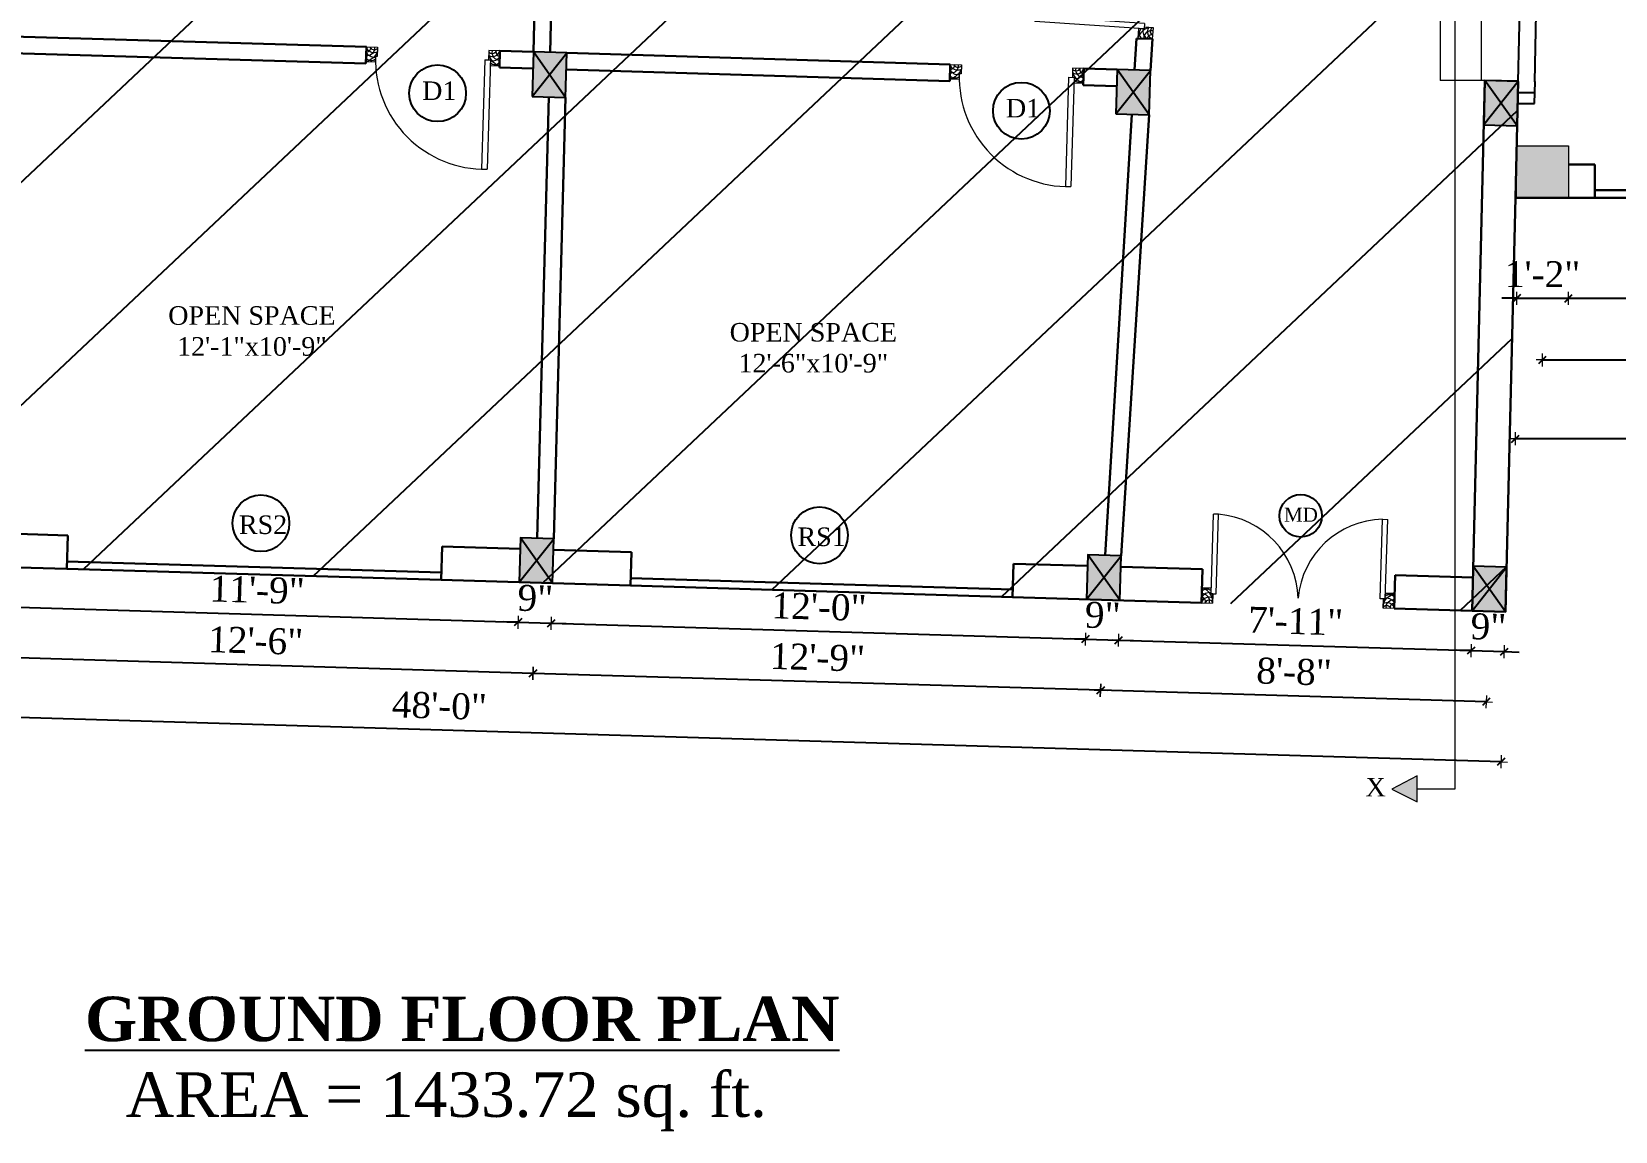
# Model space of a CAD drawing. Header units: inches. Extents: x 4069 to 291496, y -47643 to 12535.
# Drawn here: x 118647.7 to 119074.5, y -27512.4 to -27216.1 of the extents above; entities that cross this region are included whole.
import ezdxf

# ---------------------------------------------------------------- set-up
doc = ezdxf.new("R2010")
doc.units = ezdxf.units.IN
doc.header["$LTSCALE"] = 5
doc.header["$MEASUREMENT"] = 0
for name, color, linetype, lineweight in [('A-WALL', 7, 'Continuous', 9), ('Dimension', 7, 'Continuous', 18), ('DOOR', 62, 'Continuous', 0)]:
    doc.layers.add(name, color=color, linetype=linetype, lineweight=lineweight)
doc.layers.add('dim line', color=7, linetype='Continuous', lineweight=15, true_color=0xfab2b2)
doc.layers.add('TEXT', color=6, linetype='Continuous')
doc.layers.add('WALL', color=7, linetype='Continuous')
doc.styles.add('ordinary', font='times.ttf')
doc.dimstyles.new('Copy of 96', dxfattribs={"dimtxt": 7, "dimasz": 4, "dimexe": 0.5, "dimexo": 0.5, "dimgap": 3, "dimtad": 1, "dimdec": 1, "dimzin": 11, "dimdsep": 46, "dimlunit": 4, "dimtxsty": 'ordinary', "dimblk": 'OBLIQUE', "dimcen": 0.09, "dimse1": 1, "dimse2": 1, "dimclrt": 6, "dimazin": 0, "dimtfac": 1, "dimtdec": 1, "dimtix": 1, "dimtmove": 2, "dimatfit": 3, "dimldrblk": 'leader', "dimfxl": 0.5, "dimfxlon": 1, "dimtolj": 1, "dimtzin": 0, "dimarcsym": 0})

# ---------------------------------------------------------------- blocks, each defined once
blk = doc.blocks.new('C1a')
at = {"color": 1, "ltscale": 5}
for p, q in [((18657.75, 4625.76), (18648.75, 4625.76)), ((18648.75, 4625.76), (18648.82, 4613.76)), ((18657.82, 4613.76), (18657.75, 4625.76)), ((18648.82, 4613.76), (18657.82, 4613.76))]:
    blk.add_line(p, q, dxfattribs=at)
blk = doc.blocks.new('A$C27B36B59')
at = {"layer": 'DOOR'}
for p, q in [((0, 4), (0, 0)), ((2.5, 4), (0, 4)), ((0, 0), (3, 0)), ((2.5, 2.5), (2.5, 4)), ((3, 2.5), (2.5, 2.5)), ((3, 0), (3, 2.5))]:
    blk.add_line(p, q, dxfattribs=at)
for centre, radius, start, end in [((-1.4, -0.54), 4.75, 22.1411, 72.838), ((1.34, 2.09), 1.64, 45.138, 144.8948), ((2.21, 0.3), 2.49, 83.3149, 152.658), ((0.13, 0.37), 2.05, 349.4875, 93.6805), ((1.96, -0.47), 2.01, 58.7447, 166.495), ((-0.06, 0.32), 1.13, 343.542, 86.947), ((2.08, -0.4), 1.17, 38.2816, 160.1519)]:
    blk.add_arc(centre, radius, start, end, dxfattribs=at)
blk = doc.blocks.new('D2')
at = {"layer": 'DOOR'}
for p, q in [((74473.95, 24047.59), (74473.95, 24018.09)), ((74473.95, 24047.59), (74475.45, 24047.59)), ((74475.45, 24047.59), (74475.45, 24018.13))]:
    blk.add_line(p, q, dxfattribs=at)
blk.add_arc((74473.95, 24047.59), 29.5, 180, 272.9146, dxfattribs=at)
at = {"layer": 'DOOR', "xscale": -1, "rotation": 180}
blk.add_blockref('A$C27B36B59', (74441.95, 24050.09), dxfattribs=at)
at = {"layer": 'DOOR', "rotation": 180}
blk.add_blockref('A$C27B36B59', (74477.95, 24050.09), dxfattribs=at)
blk = doc.blocks.new('x-x')
at = {"ltscale": 5}
for points in [[(11364.03, -701.52), (11364.03, -694.51), (11357.15, -698.09)], [(11364.03, -1135.52), (11364.03, -1128.51), (11357.15, -1132.09)]]:
    blk.add_hatch(color=256, dxfattribs=at).paths.add_polyline_path(points)
for p, q in [((11364.03, -694.51), (11357.15, -698.09)), ((11364.03, -701.52), (11364.03, -694.51)), ((11357.15, -698.09), (11364.03, -701.52)), ((11374.13, -698.09), (11364.03, -698.09)), ((11374.13, -698.09), (11374.13, -1132.09)), ((11364.03, -1128.51), (11357.15, -1132.09)), ((11364.03, -1135.52), (11364.03, -1128.51)), ((11357.15, -1132.09), (11364.03, -1135.52)), ((11374.13, -1132.09), (11364.03, -1132.09))]:
    blk.add_line(p, q, dxfattribs=at)
at = {"layer": 'A-WALL', "color": 1, "ltscale": 5}
blk.add_line((11374.13, -1120.09), (11374.13, -1132.09), dxfattribs=at)
at = {"layer": 'TEXT', "style": 'ordinary'}
for p in [(11350.08, -700.97), (11350.08, -1134.1)]:
    blk.add_text('X', height=5, dxfattribs=at).set_placement(p)
blk = doc.blocks.new('oblique')
at = {"color": 0, "lineweight": -2}
blk.add_line((0.25, 0.25), (-0.25, -0.25), dxfattribs=at)
at = {"layer": 'dim line', "lineweight": 9}
for p, q in [((-0.4375, 0), (0.4375, 0)), ((0, 0.4375), (0, -0.4375))]:
    blk.add_line(p, q, dxfattribs=at)
blk = doc.blocks.new('*D5489')
at = {"layer": 'A-WALL', "color": 0, "lineweight": -2, "ltscale": 50, "transparency": 16777216}
blk.add_line((119039.71, -27396.67), (118935.76, -27393.56), dxfattribs=at)
at = {"layer": 'Defpoints', "color": 0, "ltscale": 50, "transparency": 16777216}
for p in [(118936.49, -27369.16), (119040.44, -27372.26), (118935.76, -27393.56)]:
    blk.add_point(p, dxfattribs=at)
at = {"layer": 'A-WALL', "color": 0, "lineweight": -2, "ltscale": 50, "transparency": 16777216, "xscale": 4, "yscale": 4, "zscale": 4}
for p, rotation in [((118935.76, -27393.56), 178.2899854281403), ((119039.71, -27396.67), 358.2899854281403)]:
    blk.add_blockref('oblique', p, dxfattribs=dict(at, rotation=rotation))
at = {"layer": 'A-WALL', "color": 6, "ltscale": 50, "transparency": 16777216, "insert": (118987.93, -27388.56), "char_height": 7, "attachment_point": 5, "rotation": 358.29, "style": 'ordinary'}
blk.add_mtext('\\A1;8\'-8"', dxfattribs=at)
blk = doc.blocks.new('_OBLIQUE')
at = {"color": 0, "linetype": 'ByBlock'}
blk.add_line((-0.5, -0.5), (0.5, 0.5), dxfattribs=at)
blk = doc.blocks.new('leader')
at = {"layer": 'Dimension'}
for p, q in [((0, -4.33), (0, 4.33)), ((-4.42, 0), (4.42, 0))]:
    blk.add_line(p, q, dxfattribs=at)
blk = doc.blocks.new('*D5490')
at = {"layer": 'A-WALL', "color": 0, "lineweight": -2, "ltscale": 50, "transparency": 16777216}
blk.add_line((118935.76, -27393.56), (118782.83, -27389), dxfattribs=at)
at = {"layer": 'Defpoints', "color": 0, "ltscale": 50, "transparency": 16777216}
for p in [(118783.56, -27364.6), (118936.49, -27369.16), (118782.83, -27389)]:
    blk.add_point(p, dxfattribs=at)
at = {"layer": 'A-WALL', "color": 0, "lineweight": -2, "ltscale": 50, "transparency": 16777216, "xscale": 4, "yscale": 4, "zscale": 4}
for p, rotation in [((118782.83, -27389), 178.2899854281424), ((118935.76, -27393.56), 358.2899854281424)]:
    blk.add_blockref('oblique', p, dxfattribs=dict(at, rotation=rotation))
at = {"layer": 'A-WALL', "color": 6, "ltscale": 50, "transparency": 16777216, "insert": (118859.49, -27384.71), "char_height": 7, "attachment_point": 5, "rotation": 358.29, "style": 'ordinary'}
blk.add_mtext('\\A1;12\'-9"', dxfattribs=at)
blk = doc.blocks.new('*D5491')
at = {"layer": 'A-WALL', "color": 0, "lineweight": -2, "ltscale": 50, "transparency": 16777216}
blk.add_line((118782.83, -27389), (118632.89, -27384.52), dxfattribs=at)
at = {"layer": 'Defpoints', "color": 0, "ltscale": 50, "transparency": 16777216}
for p in [(118633.62, -27360.12), (118783.56, -27364.6), (118632.89, -27384.52)]:
    blk.add_point(p, dxfattribs=at)
at = {"layer": 'A-WALL', "color": 0, "lineweight": -2, "ltscale": 50, "transparency": 16777216, "xscale": 4, "yscale": 4, "zscale": 4}
for p, rotation in [((118632.89, -27384.52), 178.2899854281424), ((118782.83, -27389), 358.2899854281424)]:
    blk.add_blockref('oblique', p, dxfattribs=dict(at, rotation=rotation))
at = {"layer": 'A-WALL', "color": 6, "ltscale": 50, "transparency": 16777216, "insert": (118708.06, -27380.2), "char_height": 7, "attachment_point": 5, "rotation": 358.29, "style": 'ordinary'}
blk.add_mtext('\\A1;12\'-6"', dxfattribs=at)
blk = doc.blocks.new('*D5472')
at = {"layer": 'A-WALL', "color": 0, "lineweight": -2, "ltscale": 50, "transparency": 16777216}
blk.add_line((119043.73, -27412.84), (118470.99, -27395.75), dxfattribs=at)
at = {"layer": 'Defpoints', "color": 0, "ltscale": 50, "transparency": 16777216}
for p in [(118472.19, -27355.3), (119044.94, -27372.4), (118470.99, -27395.75)]:
    blk.add_point(p, dxfattribs=at)
at = {"layer": 'A-WALL', "color": 0, "lineweight": -2, "ltscale": 50, "transparency": 16777216, "xscale": 4, "yscale": 4, "zscale": 4}
for p, rotation in [((118470.99, -27395.75), 178.2899854281424), ((119043.73, -27412.84), 358.2899854281424)]:
    blk.add_blockref('oblique', p, dxfattribs=dict(at, rotation=rotation))
at = {"layer": 'A-WALL', "color": 6, "ltscale": 50, "transparency": 16777216, "insert": (118757.56, -27397.74), "char_height": 7, "attachment_point": 5, "rotation": 358.29, "style": 'ordinary'}
blk.add_mtext('\\A1;48\'-0"', dxfattribs=at)
blk = doc.blocks.new('*D5498')
at = {"layer": 'A-WALL', "color": 0, "lineweight": -2, "ltscale": 50, "transparency": 16777216}
blk.add_line((118650.75, -27017.05), (118534.26, -27208.66), dxfattribs=at)
at = {"layer": 'Defpoints', "color": 0, "ltscale": 50, "transparency": 16777216}
for p in [(118670.53, -27029.07), (118534.26, -27208.66), (118554.04, -27220.68)]:
    blk.add_point(p, dxfattribs=at)
at = {"layer": 'A-WALL', "color": 0, "lineweight": -2, "ltscale": 50, "transparency": 16777216, "xscale": 4, "yscale": 4, "zscale": 4}
for p, rotation in [((118650.75, -27017.05), 58.70147092240802), ((118534.26, -27208.66), 238.701470922408)]:
    blk.add_blockref('oblique', p, dxfattribs=dict(at, rotation=rotation))
at = {"layer": 'A-WALL', "color": 6, "ltscale": 50, "transparency": 16777216, "insert": (118586.9, -27109.44), "char_height": 7, "attachment_point": 5, "rotation": 58.7015, "style": 'ordinary'}
blk.add_mtext('\\A1;18\'-8"', dxfattribs=at)
blk = doc.blocks.new('*D5473')
at = {"layer": 'A-WALL', "color": 0, "lineweight": -2, "ltscale": 50, "transparency": 16777216}
blk.add_line((118438.42, -27334.77), (118640.34, -27002.64), dxfattribs=at)
at = {"layer": 'Defpoints', "color": 0, "ltscale": 50, "transparency": 16777216}
for p in [(118640.34, -27002.64), (118674.12, -27023.18), (118472.19, -27355.3)]:
    blk.add_point(p, dxfattribs=at)
at = {"layer": 'A-WALL', "color": 0, "lineweight": -2, "ltscale": 50, "transparency": 16777216, "xscale": 4, "yscale": 4, "zscale": 4}
for p, rotation in [((118640.34, -27002.64), 58.70147092240928), ((118438.42, -27334.77), 238.7014709224093)]:
    blk.add_blockref('oblique', p, dxfattribs=dict(at, rotation=rotation))
at = {"layer": 'A-WALL', "color": 6, "ltscale": 50, "transparency": 16777216, "insert": (118533.77, -27165.3), "char_height": 7, "attachment_point": 5, "rotation": 58.7015, "style": 'ordinary'}
blk.add_mtext('\\A1;32\'-5"', dxfattribs=at)
blk = doc.blocks.new('*D5478')
at = {"layer": 'A-WALL', "color": 0, "lineweight": -2, "ltscale": 50, "transparency": 16777216}
blk.add_line((118637.8, -27371.01), (118778.74, -27375.22), dxfattribs=at)
at = {"layer": 'Defpoints', "color": 0, "ltscale": 50, "transparency": 16777216}
for p in [(118638.12, -27360.25), (118779.06, -27364.46), (118778.74, -27375.22)]:
    blk.add_point(p, dxfattribs=at)
at = {"layer": 'A-WALL', "color": 0, "lineweight": -2, "ltscale": 50, "transparency": 16777216, "xscale": 4, "yscale": 4, "zscale": 4}
for p, rotation in [((118637.8, -27371.01), 178.2899854281424), ((118778.74, -27375.22), 358.2899854281424)]:
    blk.add_blockref('oblique', p, dxfattribs=dict(at, rotation=rotation))
at = {"layer": 'A-WALL', "color": 6, "ltscale": 50, "transparency": 16777216, "insert": (118708.46, -27366.54), "char_height": 7, "attachment_point": 5, "rotation": 358.29, "style": 'ordinary'}
blk.add_mtext('\\A1;11\'-9"', dxfattribs=at)
blk = doc.blocks.new('*D5468')
at = {"layer": 'A-WALL', "color": 0, "lineweight": -2, "ltscale": 50, "transparency": 16777216}
for p, q in [((118778.74, -27375.22), (118774.74, -27375.1)), ((118778.74, -27375.22), (118787.73, -27375.48)), ((118787.73, -27375.48), (118791.73, -27375.6))]:
    blk.add_line(p, q, dxfattribs=at)
at = {"layer": 'Defpoints', "color": 0, "ltscale": 50, "transparency": 16777216}
for p in [(118779.06, -27364.46), (118788.05, -27364.73), (118787.73, -27375.48)]:
    blk.add_point(p, dxfattribs=at)
at = {"layer": 'A-WALL', "color": 0, "lineweight": -2, "ltscale": 50, "transparency": 16777216, "xscale": 4, "yscale": 4, "zscale": 4}
for p, rotation in [((118778.74, -27375.22), 358.2899854281424), ((118787.73, -27375.48), 178.2899854281424)]:
    blk.add_blockref('oblique', p, dxfattribs=dict(at, rotation=rotation))
at = {"layer": 'A-WALL', "color": 6, "ltscale": 50, "transparency": 16777216, "insert": (118783.43, -27368.78), "char_height": 7, "attachment_point": 5, "rotation": 358.29, "style": 'ordinary'}
blk.add_mtext('\\A1;9"', dxfattribs=at)
blk = doc.blocks.new('*D5469')
at = {"layer": 'A-WALL', "color": 0, "lineweight": -2, "ltscale": 50, "transparency": 16777216}
blk.add_line((118787.73, -27375.48), (118931.67, -27379.78), dxfattribs=at)
at = {"layer": 'Defpoints', "color": 0, "ltscale": 50, "transparency": 16777216}
for p in [(118788.05, -27364.73), (118931.99, -27369.03), (118931.67, -27379.78)]:
    blk.add_point(p, dxfattribs=at)
at = {"layer": 'A-WALL', "color": 0, "lineweight": -2, "ltscale": 50, "transparency": 16777216, "xscale": 4, "yscale": 4, "zscale": 4}
for p, rotation in [((118787.73, -27375.48), 178.2899854281424), ((118931.67, -27379.78), 358.2899854281424)]:
    blk.add_blockref('oblique', p, dxfattribs=dict(at, rotation=rotation))
at = {"layer": 'A-WALL', "color": 6, "ltscale": 50, "transparency": 16777216, "insert": (118859.9, -27371.07), "char_height": 7, "attachment_point": 5, "rotation": 358.29, "style": 'ordinary'}
blk.add_mtext('\\A1;12\'-0"', dxfattribs=at)
blk = doc.blocks.new('*D5470')
at = {"layer": 'A-WALL', "color": 0, "lineweight": -2, "ltscale": 50, "transparency": 16777216}
for p, q in [((118931.67, -27379.78), (118927.67, -27379.66)), ((118931.67, -27379.78), (118940.66, -27380.05)), ((118940.66, -27380.05), (118944.66, -27380.17))]:
    blk.add_line(p, q, dxfattribs=at)
at = {"layer": 'Defpoints', "color": 0, "ltscale": 50, "transparency": 16777216}
for p in [(118931.99, -27369.03), (118940.99, -27369.3), (118940.66, -27380.05)]:
    blk.add_point(p, dxfattribs=at)
at = {"layer": 'A-WALL', "color": 0, "lineweight": -2, "ltscale": 50, "transparency": 16777216, "xscale": 4, "yscale": 4, "zscale": 4}
for p, rotation in [((118931.67, -27379.78), 358.2899854281424), ((118940.66, -27380.05), 178.2899854281424)]:
    blk.add_blockref('oblique', p, dxfattribs=dict(at, rotation=rotation))
at = {"layer": 'A-WALL', "color": 6, "ltscale": 50, "transparency": 16777216, "insert": (118936.36, -27373.35), "char_height": 7, "attachment_point": 5, "rotation": 358.29, "style": 'ordinary'}
blk.add_mtext('\\A1;9"', dxfattribs=at)
blk = doc.blocks.new('*D5471')
at = {"layer": 'A-WALL', "color": 0, "lineweight": -2, "ltscale": 50, "transparency": 16777216}
blk.add_line((118940.66, -27380.05), (119035.62, -27382.88), dxfattribs=at)
at = {"layer": 'Defpoints', "color": 0, "ltscale": 50, "transparency": 16777216}
for p in [(118940.99, -27369.3), (119035.94, -27372.13), (119035.62, -27382.88)]:
    blk.add_point(p, dxfattribs=at)
at = {"layer": 'A-WALL', "color": 0, "lineweight": -2, "ltscale": 50, "transparency": 16777216, "xscale": 4, "yscale": 4, "zscale": 4}
for p, rotation in [((118940.66, -27380.05), 178.2899854281424), ((119035.62, -27382.88), 358.2899854281424)]:
    blk.add_blockref('oblique', p, dxfattribs=dict(at, rotation=rotation))
at = {"layer": 'A-WALL', "color": 6, "ltscale": 50, "transparency": 16777216, "insert": (118988.34, -27374.9), "char_height": 7, "attachment_point": 5, "rotation": 358.29, "style": 'ordinary'}
blk.add_mtext('\\A1;7\'-11"', dxfattribs=at)
blk = doc.blocks.new('*D5488')
at = {"layer": 'A-WALL', "color": 0, "lineweight": -2, "ltscale": 50, "transparency": 16777216}
for p, q in [((119035.62, -27382.88), (119031.62, -27382.76)), ((119035.62, -27382.88), (119044.62, -27383.15)), ((119044.62, -27383.15), (119048.62, -27383.27))]:
    blk.add_line(p, q, dxfattribs=at)
at = {"layer": 'Defpoints', "color": 0, "ltscale": 50, "transparency": 16777216}
for p in [(119035.94, -27372.13), (119044.94, -27372.4), (119044.62, -27383.15)]:
    blk.add_point(p, dxfattribs=at)
at = {"layer": 'A-WALL', "color": 0, "lineweight": -2, "ltscale": 50, "transparency": 16777216, "xscale": 4, "yscale": 4, "zscale": 4}
for p, rotation in [((119035.62, -27382.88), 358.2899854281424), ((119044.62, -27383.15), 178.2899854281424)]:
    blk.add_blockref('oblique', p, dxfattribs=dict(at, rotation=rotation))
at = {"layer": 'A-WALL', "color": 6, "ltscale": 50, "transparency": 16777216, "insert": (119040.32, -27376.45), "char_height": 7, "attachment_point": 5, "rotation": 358.29, "style": 'ordinary'}
blk.add_mtext('\\A1;9"', dxfattribs=at)
blk = doc.blocks.new('*D5519')
at = {"layer": 'A-WALL', "color": 0, "lineweight": -2, "ltscale": 50, "transparency": 16777216}
for p, q in [((119047.92, -27287.91), (119043.92, -27287.91)), ((119047.92, -27287.91), (119061.92, -27287.91)), ((119061.92, -27287.91), (119065.92, -27287.91))]:
    blk.add_line(p, q, dxfattribs=at)
at = {"layer": 'Defpoints', "color": 0, "ltscale": 50, "transparency": 16777216}
for p in [(119047.92, -27260.81), (119061.92, -27260.81), (119061.92, -27287.91)]:
    blk.add_point(p, dxfattribs=at)
at = {"layer": 'A-WALL', "color": 0, "lineweight": -2, "ltscale": 50, "transparency": 16777216, "xscale": 4, "yscale": 4, "zscale": 4}
blk.add_blockref('oblique', (119047.92, -27287.91), dxfattribs=at)
at = {"layer": 'A-WALL', "color": 0, "lineweight": -2, "ltscale": 50, "transparency": 16777216, "xscale": 4, "yscale": 4, "zscale": 4, "rotation": 180}
blk.add_blockref('oblique', (119061.92, -27287.91), dxfattribs=at)
at = {"layer": 'A-WALL', "color": 6, "ltscale": 50, "transparency": 16777216, "insert": (119054.92, -27281.41), "char_height": 7, "attachment_point": 5, "style": 'ordinary'}
blk.add_mtext('\\A1;1\'-2"', dxfattribs=at)
blk = doc.blocks.new('*D5520')
at = {"layer": 'A-WALL', "color": 0, "lineweight": -2, "ltscale": 5, "transparency": 16777216}
blk.add_line((119061.92, -27287.91), (119172.13, -27287.91), dxfattribs=at)
at = {"layer": 'Defpoints', "color": 0, "ltscale": 5, "transparency": 16777216}
for p in [(119061.92, -27260.81), (119172.13, -27260.81), (119172.13, -27287.91)]:
    blk.add_point(p, dxfattribs=at)
at = {"layer": 'A-WALL', "color": 0, "lineweight": -2, "ltscale": 5, "transparency": 16777216, "xscale": 4, "yscale": 4, "zscale": 4, "rotation": 180}
blk.add_blockref('oblique', (119061.92, -27287.91), dxfattribs=at)
at = {"layer": 'A-WALL', "color": 0, "lineweight": -2, "ltscale": 5, "transparency": 16777216, "xscale": 4, "yscale": 4, "zscale": 4}
blk.add_blockref('oblique', (119172.13, -27287.91), dxfattribs=at)
at = {"layer": 'A-WALL', "color": 6, "ltscale": 5, "transparency": 16777216, "insert": (119117.02, -27281.34), "char_height": 7, "attachment_point": 5, "style": 'ordinary'}
blk.add_mtext('\\A1;9\'-2"', dxfattribs=at)
blk = doc.blocks.new('*D5515')
at = {"layer": 'A-WALL', "color": 0, "lineweight": -2, "ltscale": 5, "transparency": 16777216}
blk.add_line((119054.92, -27304.5), (119179.13, -27304.5), dxfattribs=at)
at = {"layer": 'Defpoints', "color": 0, "ltscale": 5, "transparency": 16777216}
for p in [(119054.92, -27253.81), (119179.13, -27253.81), (119179.13, -27304.5)]:
    blk.add_point(p, dxfattribs=at)
at = {"layer": 'A-WALL', "color": 0, "lineweight": -2, "ltscale": 5, "transparency": 16777216, "xscale": 4, "yscale": 4, "zscale": 4, "rotation": 180}
blk.add_blockref('oblique', (119054.92, -27304.5), dxfattribs=at)
at = {"layer": 'A-WALL', "color": 0, "lineweight": -2, "ltscale": 5, "transparency": 16777216, "xscale": 4, "yscale": 4, "zscale": 4}
blk.add_blockref('oblique', (119179.13, -27304.5), dxfattribs=at)
at = {"layer": 'A-WALL', "color": 6, "ltscale": 5, "transparency": 16777216, "insert": (119117.02, -27297.94), "char_height": 7, "attachment_point": 5, "style": 'ordinary'}
blk.add_mtext('\\A1;10\'-4"', dxfattribs=at)
blk = doc.blocks.new('*D5518')
at = {"layer": 'A-WALL', "color": 0, "lineweight": -2, "ltscale": 5, "transparency": 16777216}
blk.add_line((119414.06, -27325.78), (119047.58, -27325.78), dxfattribs=at)
at = {"layer": 'Defpoints', "color": 0, "ltscale": 5, "transparency": 16777216}
for p in [(119047.58, -27260.81), (119414.06, -27260.81), (119047.58, -27325.78)]:
    blk.add_point(p, dxfattribs=at)
at = {"layer": 'A-WALL', "color": 0, "lineweight": -2, "ltscale": 5, "transparency": 16777216, "xscale": 4, "yscale": 4, "zscale": 4, "rotation": 180}
blk.add_blockref('oblique', (119047.58, -27325.78), dxfattribs=at)
at = {"layer": 'A-WALL', "color": 0, "lineweight": -2, "ltscale": 5, "transparency": 16777216, "xscale": 4, "yscale": 4, "zscale": 4}
blk.add_blockref('oblique', (119414.06, -27325.78), dxfattribs=at)
at = {"layer": 'A-WALL', "color": 6, "ltscale": 5, "transparency": 16777216, "insert": (119230.82, -27319.22), "char_height": 7, "attachment_point": 5, "style": 'ordinary'}
blk.add_mtext('\\A1;30\'-6"', dxfattribs=at)
blk = doc.blocks.new('*D5542')
at = {"layer": 'A-WALL', "color": 0, "lineweight": -2, "ltscale": 5, "transparency": 16777216}
blk.add_line((119476.57, -27260.81), (119476.57, -27360.4), dxfattribs=at)
at = {"layer": 'Defpoints', "color": 0, "ltscale": 5, "transparency": 16777216}
for p in [(119414.7, -27260.81), (119045.22, -27360.4), (119476.57, -27360.4)]:
    blk.add_point(p, dxfattribs=at)
at = {"layer": 'A-WALL', "color": 0, "lineweight": -2, "ltscale": 5, "transparency": 16777216, "xscale": 4, "yscale": 4, "zscale": 4}
for p, rotation in [((119476.57, -27260.81), 90), ((119476.57, -27360.4), 270)]:
    blk.add_blockref('oblique', p, dxfattribs=dict(at, rotation=rotation))
at = {"layer": 'A-WALL', "color": 6, "ltscale": 5, "transparency": 16777216, "insert": (119470.01, -27310.6), "char_height": 7, "attachment_point": 5, "rotation": 90, "style": 'ordinary'}
blk.add_mtext('\\A1;8\'-4"', dxfattribs=at)
blk = doc.blocks.new('*D5543')
at = {"layer": 'A-WALL', "color": 0, "lineweight": -2, "ltscale": 5, "transparency": 16777216}
for p, q in [((119476.57, -27360.4), (119476.57, -27356.4)), ((119476.57, -27360.4), (119476.57, -27372.4)), ((119476.57, -27372.4), (119476.57, -27376.4))]:
    blk.add_line(p, q, dxfattribs=at)
at = {"layer": 'Defpoints', "color": 0, "ltscale": 5, "transparency": 16777216}
for p in [(119045.22, -27360.4), (119044.94, -27372.4), (119476.57, -27372.4)]:
    blk.add_point(p, dxfattribs=at)
at = {"layer": 'A-WALL', "color": 0, "lineweight": -2, "ltscale": 5, "transparency": 16777216, "xscale": 4, "yscale": 4, "zscale": 4}
for p, rotation in [((119476.57, -27360.4), 270), ((119476.57, -27372.4), 90)]:
    blk.add_blockref('oblique', p, dxfattribs=dict(at, rotation=rotation))
at = {"layer": 'A-WALL', "color": 6, "ltscale": 5, "transparency": 16777216, "insert": (119470.01, -27366.4), "char_height": 7, "attachment_point": 5, "rotation": 90, "style": 'ordinary'}
blk.add_mtext('\\A1;1\'-0"', dxfattribs=at)
blk = doc.blocks.new('*D5544')
at = {"layer": 'A-WALL', "color": 0, "lineweight": -2, "ltscale": 5, "transparency": 16777216}
blk.add_line((119491.53, -27253.81), (119491.53, -27366.27), dxfattribs=at)
at = {"layer": 'Defpoints', "color": 0, "ltscale": 5, "transparency": 16777216}
for p in [(119407.7, -27253.81), (119040.58, -27366.27), (119491.53, -27366.27)]:
    blk.add_point(p, dxfattribs=at)
at = {"layer": 'A-WALL', "color": 0, "lineweight": -2, "ltscale": 5, "transparency": 16777216, "xscale": 4, "yscale": 4, "zscale": 4}
for p, rotation in [((119491.53, -27253.81), 90), ((119491.53, -27366.27), 270)]:
    blk.add_blockref('oblique', p, dxfattribs=dict(at, rotation=rotation))
at = {"layer": 'A-WALL', "color": 6, "ltscale": 5, "transparency": 16777216, "insert": (119484.96, -27310.04), "char_height": 7, "attachment_point": 5, "rotation": 90, "style": 'ordinary'}
blk.add_mtext('\\A1;9\'-4"', dxfattribs=at)
blk = doc.blocks.new('*D5486')
at = {"layer": 'A-WALL', "color": 0, "lineweight": -2, "ltscale": 5, "transparency": 16777216}
blk.add_line((119505.48, -27260.81), (119505.48, -27372.4), dxfattribs=at)
at = {"layer": 'Defpoints', "color": 0, "ltscale": 5, "transparency": 16777216}
for p in [(119414.7, -27260.81), (119044.94, -27372.4), (119505.48, -27372.4)]:
    blk.add_point(p, dxfattribs=at)
at = {"layer": 'A-WALL', "color": 0, "lineweight": -2, "ltscale": 5, "transparency": 16777216, "xscale": 4, "yscale": 4, "zscale": 4}
for p, rotation in [((119505.48, -27260.81), 90), ((119505.48, -27372.4), 270)]:
    blk.add_blockref('oblique', p, dxfattribs=dict(at, rotation=rotation))
at = {"layer": 'A-WALL', "color": 6, "ltscale": 5, "transparency": 16777216, "insert": (119498.91, -27316.6), "char_height": 7, "attachment_point": 5, "rotation": 90, "style": 'ordinary'}
blk.add_mtext('\\A1;9\'-4"', dxfattribs=at)

msp = doc.modelspace()

# ---------------------------------------------------------------- hatches: boundary and pattern name
at = {"layer": 'WALL', "linetype": 'ByBlock', "ltscale": 5, "true_color": 0xf8991e}
h = msp.add_hatch(dxfattribs=at)
h.set_pattern_fill('ANSI31', color=30, scale=350, angle=-1.7100146)
h.set_pattern_definition([(43.29, (112107.9, -24579.095), (-29.999, 31.8453), [])])
h.paths.add_polyline_path([(118472.19434, -27355.29984), (118674.11623, -27023.17747), (119052.94744, -27034.48719), (119045.11821, -27366.40137), (119044.93916, -27372.3987)])
h = msp.add_hatch(color=30, dxfattribs=at)
h.dxf.hatch_style = 1
h.paths.add_polyline_path([(118787.2104, -27227.64337), (118782.53336, -27233.50641), (118791.52935, -27233.77498)])
h.paths.add_polyline_path([(118791.52935, -27233.77498), (118791.88744, -27221.78032), (118787.2104, -27227.64337)])
h.paths.add_polyline_path([(118787.2104, -27227.64337), (118791.88744, -27221.78032), (118782.89145, -27221.51175)])
h.paths.add_polyline_path([(118782.89145, -27221.51175), (118782.53336, -27233.50641), (118787.2104, -27227.64337)])
h = msp.add_hatch(color=30, dxfattribs=at)
h.dxf.hatch_style = 1
h.paths.add_polyline_path([(118944.56054, -27232.34094), (118939.8835, -27238.20398), (118948.87949, -27238.47255)])
h.paths.add_polyline_path([(118948.87949, -27238.47255), (118949.23758, -27226.47789), (118944.56054, -27232.34094)])
h.paths.add_polyline_path([(118944.56054, -27232.34094), (118949.23758, -27226.47789), (118940.24159, -27226.20932)])
h.paths.add_polyline_path([(118940.24159, -27226.20932), (118939.8835, -27238.20398), (118944.56054, -27232.34094)])
h = msp.add_hatch(color=30, dxfattribs=at)
h.dxf.hatch_style = 1
h.paths.add_polyline_path([(119048.04296, -27241.433), (119043.68704, -27235.30028), (119039.0468, -27241.16443)])
h.paths.add_polyline_path([(119048.04296, -27241.433), (119048.32728, -27229.43614), (119043.68704, -27235.30028)])
h.paths.add_polyline_path([(119048.32728, -27229.43614), (119039.33112, -27229.16757), (119043.68704, -27235.30028)])
h.paths.add_polyline_path([(119043.68704, -27235.30028), (119039.33112, -27229.16757), (119039.0468, -27241.16443)])
h = msp.add_hatch(color=30, dxfattribs=at)
h.dxf.hatch_style = 1
h.paths.add_polyline_path([(119047.91561, -27246.8069), (119047.91561, -27260.8069), (119061.91561, -27260.8069), (119061.91561, -27246.8069)])
h = msp.add_hatch(color=30, dxfattribs=at)
h.dxf.hatch_style = 1
h.paths.add_polyline_path([(118783.73458, -27358.59796), (118779.05754, -27364.46101), (118788.05353, -27364.72958)])
h.paths.add_polyline_path([(118788.05353, -27364.72958), (118788.41162, -27352.73492), (118783.73458, -27358.59796)])
h.paths.add_polyline_path([(118783.73458, -27358.59796), (118788.41162, -27352.73492), (118779.41563, -27352.46635)])
h.paths.add_polyline_path([(118779.41563, -27352.46635), (118779.05754, -27364.46101), (118783.73458, -27358.59796)])
h = msp.add_hatch(color=30, dxfattribs=at)
h.dxf.hatch_style = 1
h.paths.add_polyline_path([(118936.66644, -27363.16363), (118931.9894, -27369.02667), (118940.98539, -27369.29524)])
h.paths.add_polyline_path([(118940.98539, -27369.29524), (118941.34348, -27357.30059), (118936.66644, -27363.16363)])
h.paths.add_polyline_path([(118936.66644, -27363.16363), (118941.34348, -27357.30059), (118932.34749, -27357.03202)])
h.paths.add_polyline_path([(118932.34749, -27357.03202), (118931.9894, -27369.02667), (118936.66644, -27363.16363)])
h = msp.add_hatch(color=30, dxfattribs=at)
h.dxf.hatch_style = 1
h.paths.add_polyline_path([(119044.93916, -27372.3987), (119040.58324, -27366.26599), (119035.943, -27372.13013)])
h.paths.add_polyline_path([(119044.93916, -27372.3987), (119045.22348, -27360.40184), (119040.58324, -27366.26599)])
h.paths.add_polyline_path([(119045.22348, -27360.40184), (119036.22732, -27360.13327), (119040.58324, -27366.26599)])
h.paths.add_polyline_path([(119040.58324, -27366.26599), (119036.22732, -27360.13327), (119035.943, -27372.13013)])

# ---------------------------------------------------------------- linework, layer by layer
at = {"color": 1, "ltscale": 5}
for p, q in [((118782.53336, -27233.50641), (118791.88744, -27221.78032)), ((118791.52935, -27233.77498), (118782.89145, -27221.51175)), ((118939.8835, -27238.20398), (118949.23758, -27226.47789)), ((118948.87949, -27238.47255), (118940.24159, -27226.20932)), ((119048.32728, -27229.43614), (119039.0468, -27241.16443)), ((119048.04296, -27241.433), (119039.33112, -27229.16757)), ((118779.05754, -27364.46101), (118788.41162, -27352.73492)), ((118788.05353, -27364.72958), (118779.41563, -27352.46635)), ((118931.9894, -27369.02667), (118941.34348, -27357.30059)), ((118940.98539, -27369.29524), (118932.34749, -27357.03202)), ((119035.943, -27372.13013), (119045.22348, -27360.40184)), ((119044.93916, -27372.3987), (119036.22732, -27360.13327))]:
    msp.add_line(p, q, dxfattribs=at)
at = {"layer": 'A-WALL', "lineweight": 30}
for p, q in [((118782.89145, -27221.51175), (118784.258, -27168.52894)), ((118787.38995, -27221.62778), (118788.7565, -27168.64496)), ((118737.91149, -27220.16891), (118642.38759, -27217.31712)), ((118737.91149, -27220.16891), (118737.7772, -27224.66691)), ((118945.43431, -27217.86056), (118944.9221, -27226.34906)), ((118945.43431, -27217.86056), (118949.80833, -27217.99114)), ((118949.80833, -27217.99114), (118949.23758, -27226.47789)), ((118737.7772, -27224.66691), (118642.2533, -27221.81511)), ((118773.89546, -27221.24318), (118773.76117, -27225.74118)), ((118782.89145, -27221.51175), (118773.89546, -27221.24318)), ((118791.86762, -27221.77973), (118895.26163, -27224.86648)), ((118782.75716, -27226.00975), (118773.76117, -27225.74118)), ((118791.73333, -27226.27773), (118895.12734, -27229.36448)), ((118895.26163, -27224.86648), (118895.12734, -27229.36448)), ((118931.2456, -27225.94075), (118931.11131, -27230.43875)), ((118931.2456, -27225.94075), (118940.24159, -27226.20932)), ((118931.11131, -27230.43875), (118940.1073, -27230.70732)), ((119035.943, -27372.13013), (119039.33112, -27229.16757)), ((119048.32728, -27229.43614), (119047.58382, -27260.8069)), ((119047.58382, -27260.8069), (119048.32728, -27229.43614)), ((118783.89378, -27352.60004), (118787.0512, -27233.64129)), ((118788.4116, -27352.73492), (118791.52935, -27233.77498)), ((118944.19898, -27238.33281), (118937.028, -27357.17175)), ((118948.87949, -27238.47255), (118941.34348, -27357.30059)), ((119061.91561, -27251.8069), (119069.02104, -27251.8069)), ((119069.02104, -27260.8069), (119069.02104, -27251.8069)), ((119165.02104, -27258.8069), (119069.02104, -27258.8069)), ((119044.93916, -27372.3987), (119047.58382, -27260.8069)), ((119414.05635, -27260.8069), (119047.58382, -27260.8069)), ((119414.05635, -27260.8069), (119047.58382, -27260.8069)), ((118638.3889, -27351.25744), (118657.38052, -27351.82442)), ((118657.11195, -27360.82041), (118657.38052, -27351.82442)), ((118758.06698, -27363.83435), (118758.33554, -27354.83836)), ((118758.33554, -27354.83836), (118779.32611, -27355.46501)), ((118788.3221, -27355.73358), (118809.31283, -27356.36025)), ((118809.04426, -27365.35624), (118809.31283, -27356.36025)), ((118608.13378, -27359.35821), (118657.11195, -27360.82041)), ((118657.11195, -27360.82041), (118758.06698, -27363.83435)), ((118657.17164, -27358.8213), (118758.12666, -27361.83524)), ((118911.99839, -27368.42986), (118912.26696, -27359.43386)), ((118912.26696, -27359.43386), (118932.25797, -27360.03068)), ((118941.25396, -27360.29925), (118963.24425, -27360.95575)), ((118962.97568, -27369.95174), (118963.24425, -27360.95575)), ((118758.06698, -27363.83435), (118809.04426, -27365.35624)), ((118809.04426, -27365.35624), (118911.99839, -27368.42986)), ((118809.10394, -27363.35713), (118912.05807, -27366.43075)), ((119014.95252, -27371.50347), (119015.22109, -27362.50748)), ((119015.22109, -27362.50748), (119036.15492, -27363.18817)), ((118911.99839, -27368.42986), (118962.97568, -27369.95174)), ((119014.95252, -27371.50347), (119044.93916, -27372.3987))]:
    msp.add_line(p, q, dxfattribs=at)
at = {"layer": 'A-WALL', "ltscale": 5}
for p, q in [((119027.32265, -27187.43614), (119027.32265, -27229.16757)), ((119038.32265, -27187.43614), (119038.32265, -27229.16757)), ((119039.33112, -27229.16757), (119027.32265, -27229.16757))]:
    msp.add_line(p, q, dxfattribs=at)
msp.add_lwpolyline([(119047.91561, -27246.8069), (119061.91561, -27246.8069), (119061.91561, -27260.8069), (119047.91561, -27260.8069)], close=True, dxfattribs=at)
at = {"layer": 'DOOR', "ltscale": 0.5}
for p, q in [((118965.54917, -27367.52746), (118966.1893, -27346.08545)), ((118967.58868, -27346.12722), (118966.1893, -27346.08545)), ((118966.94855, -27367.56924), (118967.58868, -27346.12722)), ((119011.12886, -27368.88821), (119011.769, -27347.44619)), ((119011.769, -27347.44619), (119013.16837, -27347.48797)), ((119012.52824, -27368.92999), (119013.16837, -27347.48797)), ((118963.09504, -27365.95353), (118965.49398, -27366.02514)), ((118965.54917, -27367.52746), (118966.94855, -27367.56924)), ((118966.04596, -27367.64234), (118965.97434, -27370.04127)), ((119012.52824, -27368.92999), (119011.12886, -27368.88821)), ((119012.02548, -27369.01502), (119011.95386, -27371.41395)), ((119015.07189, -27367.50526), (119012.67296, -27367.43364)), ((118962.97568, -27369.95174), (118965.97434, -27370.04127))]:
    msp.add_line(p, q, dxfattribs=at)
for centre, start, end in [((118965.65536, -27369.42597), 1.7095941, 85.2564972), ((119012.30898, -27370.81878), 91.3234737, 174.8703767)]:
    msp.add_arc(centre, 23.37883, start, end, dxfattribs=at)
at = {"layer": 'TEXT'}
for centre, radius in [((118757.07349, -27232.6659), 7.64038), ((118914.42363, -27237.36347), 7.64038), ((118709.45961, -27348.54885), 7.64038), ((118860.00207, -27351.79595), 7.64038), ((118989.72008, -27346.52642), 5.73028)]:
    msp.add_circle(centre, radius, dxfattribs=at)
at = {"layer": 'WALL', "color": 2, "linetype": 'ByBlock'}
for p, q in [((119052.82602, -27229.54276), (119053.82347, -27178.43614)), ((119048.32728, -27229.43614), (119049.32265, -27187.43614)), ((119048.25618, -27232.43614), (119052.75745, -27232.43614)), ((119052.82855, -27229.43614), (119052.68635, -27235.43614)), ((119048.18509, -27235.43614), (119052.69934, -27235.43614))]:
    msp.add_line(p, q, dxfattribs=at)
at = {"layer": 'WALL', "color": 2, "linetype": 'ByBlock', "ltscale": 5}
for points in [[(118782.53336, -27233.50641), (118791.52935, -27233.77498), (118791.88744, -27221.78032), (118782.89145, -27221.51175)], [(118939.8835, -27238.20398), (118948.87949, -27238.47255), (118949.23758, -27226.47789), (118940.24159, -27226.20932)], [(119039.33112, -27229.16757), (119039.0468, -27241.16443), (119048.04296, -27241.433), (119048.32728, -27229.43614)], [(118779.05754, -27364.46101), (118788.05353, -27364.72958), (118788.41162, -27352.73492), (118779.41563, -27352.46635)], [(118931.9894, -27369.02667), (118940.98539, -27369.29524), (118941.34348, -27357.30059), (118932.34749, -27357.03202)], [(119036.22732, -27360.13327), (119035.943, -27372.13013), (119044.93916, -27372.3987), (119045.22348, -27360.40184)]]:
    msp.add_lwpolyline(points, close=True, dxfattribs=at)

# ---------------------------------------------------------------- block references
at = {"layer": 'A-WALL', "color": 1}
msp.add_blockref('x-x', (107657.10727, -26288.08313), dxfattribs=at)
at = {"layer": 'DOOR', "rotation": 358.2899854281413}
msp.add_blockref('A$C27B36B59', (118962.97568, -27369.95174), dxfattribs=at)
at = {"layer": 'DOOR', "xscale": -1, "rotation": 358.2899854281413}
msp.add_blockref('A$C27B36B59', (119014.95252, -27371.50347), dxfattribs=at)
at = {"layer": 'WALL', "color": 2, "linetype": 'ByBlock'}
for p, rotation in [((99951.48745, 48705.89013), 266.1524916298357), ((43611.43471, -49038.12751), 358.2899854281413), ((43768.78485, -49042.82508), 358.2899854281413)]:
    msp.add_blockref('D2', p, dxfattribs=dict(at, rotation=rotation))
at = {"layer": 'WALL', "color": 2, "linetype": 'ByBlock', "ltscale": 5}
for p, rotation in [((100260.85385, -31296.37036), 358.2899854281578), ((100257.75005, -31427.33606), 358.2899854281413)]:
    msp.add_blockref('C1a', p, dxfattribs=dict(at, rotation=rotation))

# ---------------------------------------------------------------- texts
at = {"layer": 'TEXT', "style": 'ordinary'}
for s, height, p in [('D1', 5, (118752.9199, -27234.46788)), ('D1', 5, (118910.27004, -27239.16545)), ('RS2', 5, (118703.52719, -27351.43723)), ('MD', 3.75, (118985.22147, -27348.1275)), ('RS1', 5, (118854.06965, -27354.68432))]:
    msp.add_text(s, height=height, dxfattribs=at).set_placement(p)
at = {"layer": 'TEXT', "char_height": 5, "attachment_point": 8, "style": 'ordinary'}
for s, insert in [('OPEN SPACE\\P12\'-1"x10\'-9"', (118707.02952, -27303.45262)), ('OPEN SPACE\\P12\'-6"x10\'-9"', (118858.3525, -27307.97026))]:
    msp.add_mtext_dynamic_manual_height_columns(s, width=101.5687276, gutter_width=1720.71691, heights=[0], dxfattribs=dict(at, insert=insert))
at = {"layer": 'TEXT', "char_height": 12, "width": 219.8150831, "attachment_point": 8, "style": 'ordinary'}
for s, insert in [('{\\fTimes New Roman|b1|i0|c0|p18;\\LGROUND FLOOR PLAN}', (118763.7137, -27488.30575)), ('AREA = 1433.72 sq. ft.', (118759.40717, -27512.42874))]:
    msp.add_mtext(s, dxfattribs=dict(at, insert=insert))

# ---------------------------------------------------------------- dimensions: what is measured, and where the dimension line sits
at = {"layer": 'A-WALL', "ltscale": 50}
for p1, p2, distance, picture, middle in [((118472.19434, -27355.29984), (118674.11623, -27023.17747), 39.52759, '*D5473', (118533.77424, -27165.29599)), ((118670.53182, -27029.07313), (118554.03842, -27220.68219), -23.15088, '*D5498', (118586.89752, -27109.44265)), ((119040.44108, -27372.26442), (118936.4874, -27369.16096), 24.41333, '*D5489', (118987.9315, -27388.5575))]:
    dim = msp.add_aligned_dim(p1=p1, p2=p2, distance=distance, dimstyle='Copy of 96', override={"dimdec": 0, "dimblk": 'oblique', "dimtdec": 0, "dimarcsym": 1}, dxfattribs=at)
    dim.commit()
    dim.dimension.update_dxf_attribs({"geometry": picture, "text_midpoint": middle})
at = {"layer": 'A-WALL', "ltscale": 5}
for base, p1, p2, picture, middle in [((119491.527, -27366.26599), (119407.70253, -27253.8069), (119040.58324, -27366.26599), '*D5544', (119484.95634, -27310.03645)), ((119505.48033, -27372.3987), (119414.70253, -27260.8069), (119044.93916, -27372.3987), '*D5486', (119498.90967, -27316.6028)), ((119476.56901, -27360.40184), (119414.70253, -27260.8069), (119045.22348, -27360.40184), '*D5542', (119470.00845, -27310.60437)), ((119476.56901, -27372.3987), (119045.22348, -27360.40184), (119044.93916, -27372.3987), '*D5543', (119470.00845, -27366.40027))]:
    dim = msp.add_linear_dim(base=base, p1=p1, p2=p2, angle=90, dimstyle='Copy of 96', override={"dimdec": 0, "dimblk": 'oblique', "dimtdec": 0, "dimarcsym": 1}, dxfattribs=at)
    dim.commit()
    dim.dimension.update_dxf_attribs({"geometry": picture, "text_midpoint": middle})
for base, p1, p2, picture, middle in [((119179.12647, -27304.49569), (119054.91561, -27253.8069), (119179.12647, -27253.8069), '*D5515', (119117.02104, -27297.93512)), ((119047.58382, -27325.77769), (119414.05635, -27260.8069), (119047.58382, -27260.8069), '*D5518', (119230.82008, -27319.21713)), ((119172.12647, -27287.9068), (119061.91561, -27260.8069), (119172.12647, -27260.8069), '*D5520', (119117.02104, -27281.33614))]:
    dim = msp.add_linear_dim(base=base, p1=p1, p2=p2, dimstyle='Copy of 96', override={"dimdec": 0, "dimblk": 'oblique', "dimtdec": 0, "dimarcsym": 1}, dxfattribs=at)
    dim.commit()
    dim.dimension.update_dxf_attribs({"geometry": picture, "text_midpoint": middle})
at = {"layer": 'A-WALL', "ltscale": 50}
dim = msp.add_linear_dim(base=(119061.91561, -27287.9068), p1=(119047.91561, -27260.8069), p2=(119061.91561, -27260.8069), dimstyle='Copy of 96', override={"dimdec": 0, "dimblk": 'oblique', "dimtdec": 0, "dimarcsym": 1}, dxfattribs=at)
dim.commit()
dim.dimension.update_dxf_attribs({"geometry": '*D5519', "text_midpoint": (119054.91561, -27281.4068)})
dim = msp.add_linear_dim(base=(118470.98688, -27395.74509), p1=(119044.93916, -27372.3987), p2=(118472.19434, -27355.29984), angle=358.2899854, text='48\'-0"', dimstyle='Copy of 96', override={"dimdec": 0, "dimblk": 'oblique', "dimtdec": 0, "dimarcsym": 1}, dxfattribs=at)
dim.commit()
dim.dimension.update_dxf_attribs({"geometry": '*D5472', "text_midpoint": (118757.55506, -27397.73689)})
for base, p1, p2, picture, middle in [((118632.89382, -27384.52161), (118783.55553, -27364.59529), (118633.62234, -27360.11915), '*D5491', (118708.05619, -27380.20204)), ((118778.73648, -27375.2152), (118638.12033, -27360.25343), (118779.05754, -27364.46101), '*D5478', (118708.46395, -27366.54368)), ((118787.73247, -27375.48377), (118779.05754, -27364.46101), (118788.05353, -27364.72958), '*D5468', (118783.43055, -27368.78176)), ((118782.82702, -27388.99775), (118936.4874, -27369.16096), (118783.55553, -27364.59529), '*D5490', (118859.48902, -27384.71285)), ((118931.66834, -27379.78087), (118788.05353, -27364.72958), (118931.9894, -27369.02667), '*D5469', (118859.89618, -27371.07468)), ((118940.66433, -27380.04944), (118931.9894, -27369.02667), (118940.98539, -27369.29524), '*D5470', (118936.36241, -27373.34742)), ((119035.62194, -27382.88432), (118940.98539, -27369.29524), (119035.943, -27372.13013), '*D5471', (118988.33921, -27374.89915)), ((119044.6181, -27383.1529), (119035.943, -27372.13013), (119044.93916, -27372.3987), '*D5488', (119040.3161, -27376.45088))]:
    dim = msp.add_linear_dim(base=base, p1=p1, p2=p2, angle=358.2899854, dimstyle='Copy of 96', override={"dimdec": 0, "dimblk": 'oblique', "dimtdec": 0, "dimarcsym": 1}, dxfattribs=at)
    dim.commit()
    dim.dimension.update_dxf_attribs({"geometry": picture, "text_midpoint": middle})

doc.saveas('drawing.dxf')
